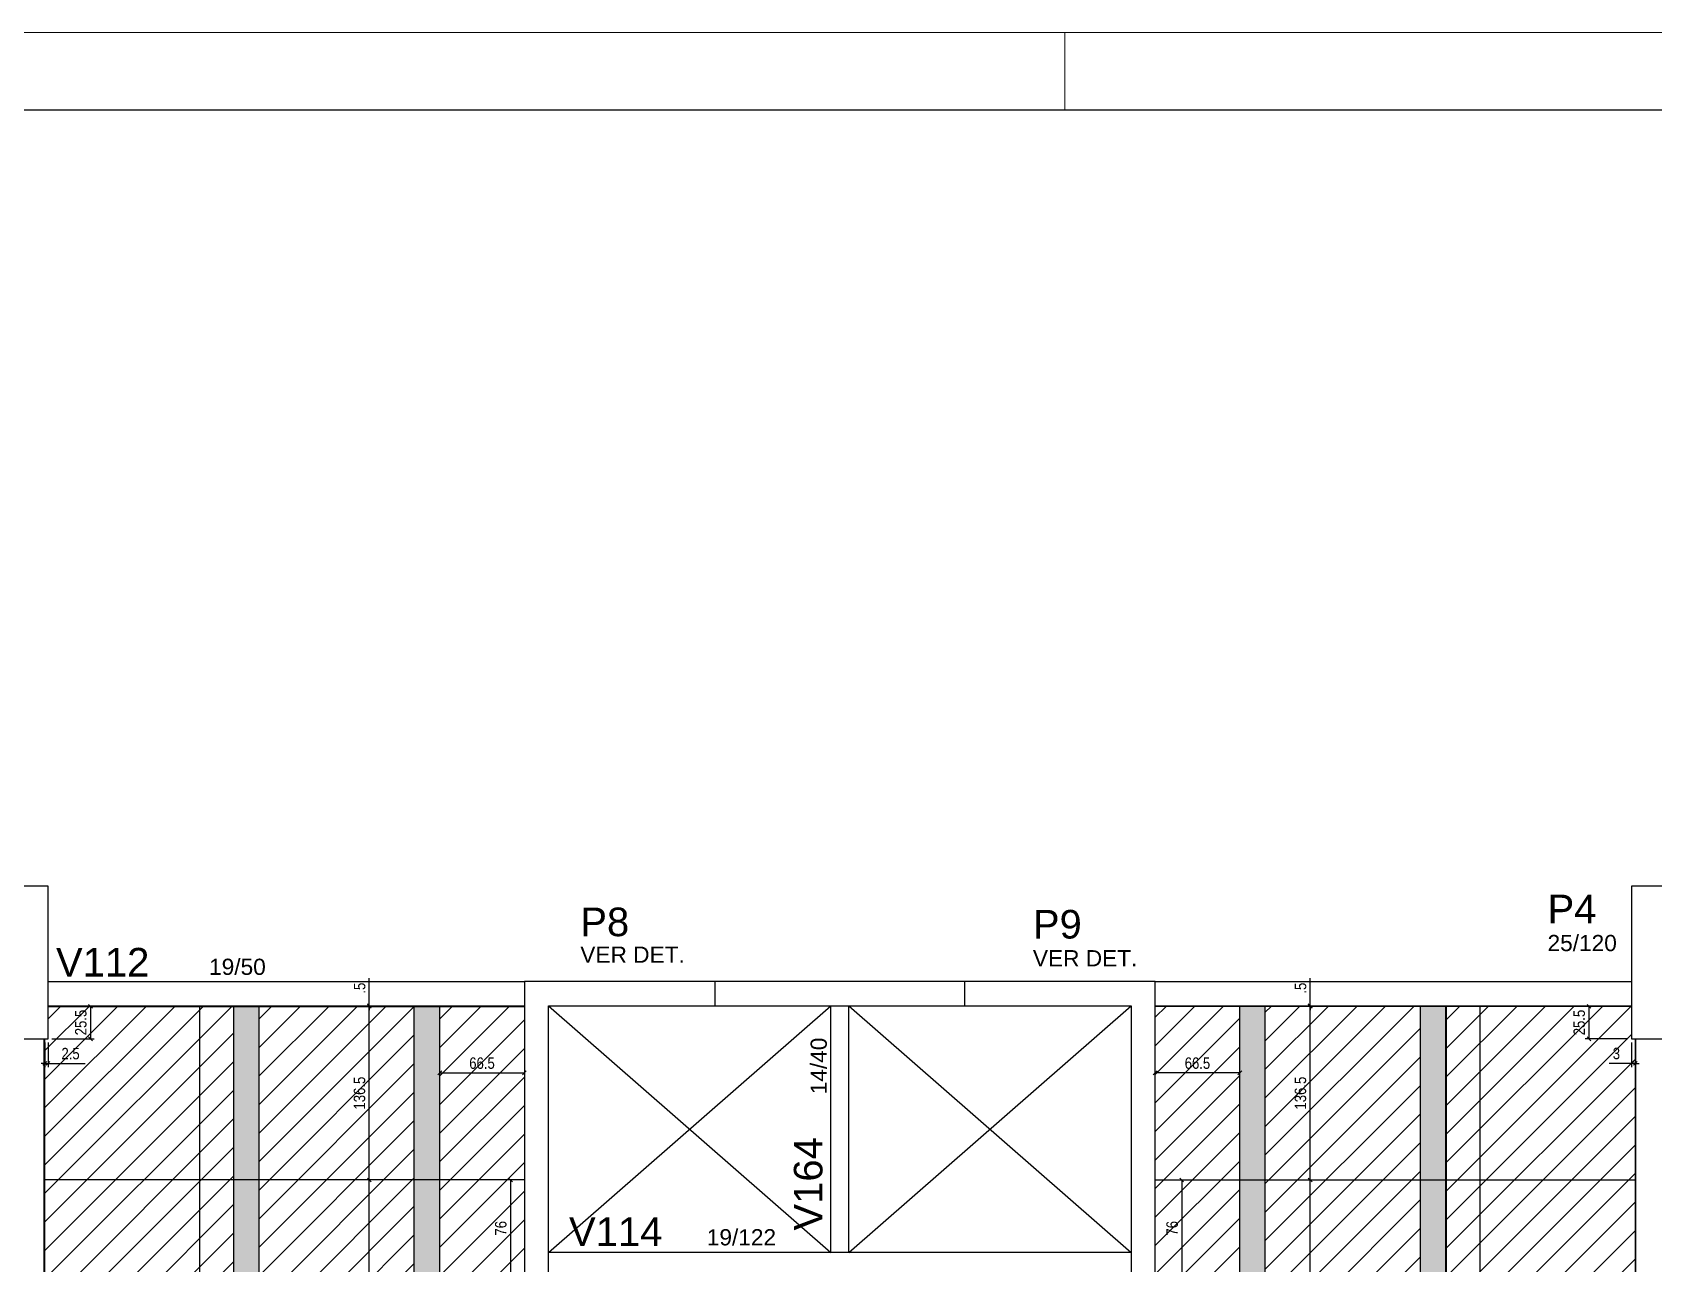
# Model space of a CAD drawing. Header units: millimetres. Extents: x 3165 to 9493, y 682 to 4304.
# Drawn here: x 5408 to 6683, y 3336 to 4304 of the extents above; entities that cross this region are included whole.
import ezdxf

# ---------------------------------------------------------------- set-up
doc = ezdxf.new("R2010")
doc.units = ezdxf.units.MM
for name, color, linetype in [('1', 3, 'Continuous'), ('212', 3, 'Continuous'), ('213', 3, 'Continuous'), ('220', 5, 'Continuous'), ('221', 1, 'Continuous'), ('222', 6, 'Continuous'), ('233', 6, 'Continuous'), ('COTA', 2, 'Continuous'), ('Painéis', 200, 'Continuous')]:
    doc.layers.add(name, color=color, linetype=linetype)
for name, color, linetype, lineweight in [('FOLHA', 255, 'Continuous', 5), ('Hachura', 251, 'Continuous', 9), ('REAPROVEITAMENTO', 251, 'Continuous', 9)]:
    doc.layers.add(name, color=color, linetype=linetype, lineweight=lineweight)
doc.styles.add('COTA TECNICA-50', font='techl___.ttf', dxfattribs={"height": 9})
doc.styles.get("Standard").update_dxf_attribs({"font": 'arial.ttf'})
doc.dimstyles.new('COTA PAINEL-50', dxfattribs={"dimtxt": 9, "dimasz": 3, "dimexe": 3, "dimexo": 3, "dimgap": 3, "dimtad": 1, "dimdec": 1, "dimzin": 12, "dimdsep": 46, "dimtxsty": 'COTA TECNICA-50', "dimblk1": 'OBLIQUE', "dimblk2": 'OBLIQUE', "dimsah": 1, "dimcen": 0.9, "dimclrd": 4, "dimclre": 4, "dimclrt": 240, "dimadec": 1, "dimazin": 3, "dimtfac": 1, "dimtdec": 1, "dimtmove": 0, "dimatfit": 3, "dimfxl": 1, "dimtolj": 1, "dimtzin": 12, "dimarcsym": 0})
pattern_1 = [(45, (-995.633, 1332.822), (-11.22532, 11.22532), [])]
pattern_2 = [(45, (-829.633, 1332.822), (-11.22532, 11.22532), [])]
pattern_3 = [(45, (-687.633, 1332.822), (-11.22532, 11.22532), [])]

# ---------------------------------------------------------------- blocks, each defined once
blk = doc.blocks.new('_Oblique')
at = {"color": 0, "linetype": 'ByBlock', "lineweight": -2}
blk.add_line((-0.5, -0.5), (0.5, 0.5), dxfattribs=at)
blk = doc.blocks.new('*D575')
at = {"layer": 'COTA', "color": 4, "lineweight": -2, "transparency": 16777216}
for p, q in [((5791.8, 3401.3), (5780.9, 3401.3)), ((5783.9, 3401.3), (5783.9, 3325.3)), ((5791.8, 3325.3), (5780.9, 3325.3))]:
    blk.add_line(p, q, dxfattribs=at)
at = {"layer": 'Defpoints', "color": 0, "transparency": 16777216}
for p in [(5794.8, 3401.3), (5783.9, 3325.3), (5794.8, 3325.3)]:
    blk.add_point(p, dxfattribs=at)
at = {"layer": 'COTA', "color": 4, "lineweight": -2, "transparency": 16777216, "xscale": 3, "yscale": 3, "zscale": 3}
for p, rotation in [((5783.9, 3401.3), 90), ((5783.9, 3325.3), 270)]:
    blk.add_blockref('_Oblique', p, dxfattribs=dict(at, rotation=rotation))
at = {"layer": 'COTA', "color": 240, "transparency": 16777216, "insert": (5776.3, 3363.3), "char_height": 9, "attachment_point": 5, "rotation": 90, "style": 'COTA TECNICA-50'}
blk.add_mtext('\\A1;76', dxfattribs=at)
blk = doc.blocks.new('*D389')
at = {"layer": 'COTA', "color": 4, "lineweight": -2, "transparency": 16777216}
blk.add_line((5672.9, 3157.3), (5672.9, 3401.3), dxfattribs=at)
at = {"layer": 'Defpoints', "color": 0, "transparency": 16777216}
for p in [(5672.9, 3401.3), (5672.9, 3401.3), (5672.9, 3157.3)]:
    blk.add_point(p, dxfattribs=at)
at = {"layer": 'COTA', "color": 4, "lineweight": -2, "transparency": 16777216, "xscale": 3, "yscale": 3, "zscale": 3}
for p, rotation in [((5672.9, 3401.3), 90), ((5672.9, 3157.3), 270)]:
    blk.add_blockref('_Oblique', p, dxfattribs=dict(at, rotation=rotation))
at = {"layer": 'COTA', "color": 240, "transparency": 16777216, "insert": (5665.3, 3279.3), "char_height": 9, "attachment_point": 5, "rotation": 90, "style": 'COTA TECNICA-50'}
blk.add_mtext('\\A1;244', dxfattribs=at)
blk = doc.blocks.new('*D390')
at = {"layer": 'COTA', "color": 4, "lineweight": -2, "transparency": 16777216}
blk.add_line((5672.9, 3401.3), (5672.9, 3537.8), dxfattribs=at)
at = {"layer": 'Defpoints', "color": 0, "transparency": 16777216}
for p in [(5672.9, 3537.8), (5672.9, 3537.8), (5672.9, 3401.3)]:
    blk.add_point(p, dxfattribs=at)
at = {"layer": 'COTA', "color": 4, "lineweight": -2, "transparency": 16777216, "xscale": 3, "yscale": 3, "zscale": 3}
for p, rotation in [((5672.9, 3537.8), 90), ((5672.9, 3401.3), 270)]:
    blk.add_blockref('_Oblique', p, dxfattribs=dict(at, rotation=rotation))
at = {"layer": 'COTA', "color": 240, "transparency": 16777216, "insert": (5665.2, 3469.6), "char_height": 9, "attachment_point": 5, "rotation": 90, "style": 'COTA TECNICA-50'}
blk.add_mtext('\\A1;136.5', dxfattribs=at)
blk = doc.blocks.new('*D391')
at = {"layer": 'COTA', "color": 4, "lineweight": -2, "transparency": 16777216}
for p, q in [((5672.9, 3538.3), (5672.9, 3559.9)), ((5672.9, 3537.8), (5672.9, 3538.3)), ((5672.9, 3537.8), (5672.9, 3534.8))]:
    blk.add_line(p, q, dxfattribs=at)
at = {"layer": 'Defpoints', "color": 0, "transparency": 16777216}
for p in [(5672.9, 3538.3), (5672.9, 3538.3), (5672.9, 3537.8)]:
    blk.add_point(p, dxfattribs=at)
at = {"layer": 'COTA', "color": 4, "lineweight": -2, "transparency": 16777216, "xscale": 3, "yscale": 3, "zscale": 3}
for p, rotation in [((5672.9, 3538.3), 270), ((5672.9, 3537.8), 90)]:
    blk.add_blockref('_Oblique', p, dxfattribs=dict(at, rotation=rotation))
at = {"layer": 'COTA', "color": 240, "transparency": 16777216, "insert": (5665.3, 3552.1), "char_height": 9, "attachment_point": 5, "rotation": 90, "style": 'COTA TECNICA-50'}
blk.add_mtext('\\A1;.5', dxfattribs=at)
blk = doc.blocks.new('*D582')
at = {"layer": 'COTA', "color": 4, "lineweight": -2, "transparency": 16777216}
for p, q in [((5423.3, 3537.8), (5456.7, 3537.8)), ((5453.7, 3537.8), (5453.7, 3512.3)), ((5423.3, 3512.3), (5456.7, 3512.3))]:
    blk.add_line(p, q, dxfattribs=at)
at = {"layer": 'Defpoints', "color": 0, "transparency": 16777216}
for p in [(5420.3, 3537.8), (5420.3, 3512.3), (5453.7, 3512.3)]:
    blk.add_point(p, dxfattribs=at)
at = {"layer": 'COTA', "color": 4, "lineweight": -2, "transparency": 16777216, "xscale": 3, "yscale": 3, "zscale": 3}
for p, rotation in [((5453.7, 3537.8), 90), ((5453.7, 3512.3), 270)]:
    blk.add_blockref('_Oblique', p, dxfattribs=dict(at, rotation=rotation))
at = {"layer": 'COTA', "color": 240, "transparency": 16777216, "insert": (5446.1, 3525.1), "char_height": 9, "attachment_point": 5, "rotation": 90, "style": 'COTA TECNICA-50'}
blk.add_mtext('\\A1;25.5', dxfattribs=at)
blk = doc.blocks.new('*D583')
at = {"layer": 'COTA', "color": 4, "lineweight": -2, "transparency": 16777216}
for p, q in [((5417.8, 3509.3), (5417.8, 3490)), ((5420.3, 3509.3), (5420.3, 3490)), ((5417.8, 3493), (5414.8, 3493)), ((5417.8, 3493), (5420.3, 3493)), ((5420.3, 3493), (5449.6, 3493))]:
    blk.add_line(p, q, dxfattribs=at)
at = {"layer": 'Defpoints', "color": 0, "transparency": 16777216}
for p in [(5417.8, 3512.3), (5420.3, 3512.3), (5420.3, 3493)]:
    blk.add_point(p, dxfattribs=at)
at = {"layer": 'COTA', "color": 4, "lineweight": -2, "transparency": 16777216, "xscale": 3, "yscale": 3, "zscale": 3}
blk.add_blockref('_Oblique', (5417.8, 3493), dxfattribs=at)
at = {"layer": 'COTA', "color": 4, "lineweight": -2, "transparency": 16777216, "xscale": 3, "yscale": 3, "zscale": 3, "rotation": 180}
blk.add_blockref('_Oblique', (5420.3, 3493), dxfattribs=at)
at = {"layer": 'COTA', "color": 240, "transparency": 16777216, "insert": (5438, 3500.6), "char_height": 9, "attachment_point": 5, "style": 'COTA TECNICA-50'}
blk.add_mtext('\\A1;2.5', dxfattribs=at)
blk = doc.blocks.new('*D584')
at = {"layer": 'COTA', "color": 4, "lineweight": -2, "transparency": 16777216}
blk.add_line((5728.3, 3485.5), (5794.8, 3485.5), dxfattribs=at)
at = {"layer": 'Defpoints', "color": 0, "transparency": 16777216}
for p in [(5728.3, 3485.5), (5794.8, 3485.5), (5794.8, 3485.5)]:
    blk.add_point(p, dxfattribs=at)
at = {"layer": 'COTA', "color": 4, "lineweight": -2, "transparency": 16777216, "xscale": 3, "yscale": 3, "zscale": 3, "rotation": 180}
blk.add_blockref('_Oblique', (5728.3, 3485.5), dxfattribs=at)
at = {"layer": 'COTA', "color": 4, "lineweight": -2, "transparency": 16777216, "xscale": 3, "yscale": 3, "zscale": 3}
blk.add_blockref('_Oblique', (5794.8, 3485.5), dxfattribs=at)
at = {"layer": 'COTA', "color": 240, "transparency": 16777216, "insert": (5761.5, 3493.1), "char_height": 9, "attachment_point": 5, "style": 'COTA TECNICA-50'}
blk.add_mtext('\\A1;66.5', dxfattribs=at)
blk = doc.blocks.new('*D585')
at = {"layer": 'COTA', "color": 4, "lineweight": -2, "transparency": 16777216}
for p, q in [((6293.8, 3401.3), (6314.6, 3401.3)), ((6311.6, 3401.3), (6311.6, 3325.3)), ((6293.8, 3325.3), (6314.6, 3325.3))]:
    blk.add_line(p, q, dxfattribs=at)
at = {"layer": 'Defpoints', "color": 0, "transparency": 16777216}
for p in [(6290.8, 3401.3), (6290.8, 3325.3), (6311.6, 3325.3)]:
    blk.add_point(p, dxfattribs=at)
at = {"layer": 'COTA', "color": 4, "lineweight": -2, "transparency": 16777216, "xscale": 3, "yscale": 3, "zscale": 3}
for p, rotation in [((6311.6, 3401.3), 90), ((6311.6, 3325.3), 270)]:
    blk.add_blockref('_Oblique', p, dxfattribs=dict(at, rotation=rotation))
at = {"layer": 'COTA', "color": 240, "transparency": 16777216, "insert": (6304.1, 3363.3), "char_height": 9, "attachment_point": 5, "rotation": 90, "style": 'COTA TECNICA-50'}
blk.add_mtext('\\A1;76', dxfattribs=at)
blk = doc.blocks.new('*D400')
at = {"layer": 'COTA', "color": 4, "lineweight": -2, "transparency": 16777216}
blk.add_line((6412.6, 3157.3), (6412.6, 3401.3), dxfattribs=at)
at = {"layer": 'Defpoints', "color": 0, "transparency": 16777216}
for p in [(6412.6, 3401.3), (6412.6, 3401.3), (6412.6, 3157.3)]:
    blk.add_point(p, dxfattribs=at)
at = {"layer": 'COTA', "color": 4, "lineweight": -2, "transparency": 16777216, "xscale": 3, "yscale": 3, "zscale": 3}
for p, rotation in [((6412.6, 3401.3), 90), ((6412.6, 3157.3), 270)]:
    blk.add_blockref('_Oblique', p, dxfattribs=dict(at, rotation=rotation))
at = {"layer": 'COTA', "color": 240, "transparency": 16777216, "insert": (6405.1, 3279.3), "char_height": 9, "attachment_point": 5, "rotation": 90, "style": 'COTA TECNICA-50'}
blk.add_mtext('\\A1;244', dxfattribs=at)
blk = doc.blocks.new('*D401')
at = {"layer": 'COTA', "color": 4, "lineweight": -2, "transparency": 16777216}
blk.add_line((6412.6, 3401.3), (6412.6, 3537.8), dxfattribs=at)
at = {"layer": 'Defpoints', "color": 0, "transparency": 16777216}
for p in [(6412.6, 3537.8), (6412.6, 3537.8), (6412.6, 3401.3)]:
    blk.add_point(p, dxfattribs=at)
at = {"layer": 'COTA', "color": 4, "lineweight": -2, "transparency": 16777216, "xscale": 3, "yscale": 3, "zscale": 3}
for p, rotation in [((6412.6, 3537.8), 90), ((6412.6, 3401.3), 270)]:
    blk.add_blockref('_Oblique', p, dxfattribs=dict(at, rotation=rotation))
at = {"layer": 'COTA', "color": 240, "transparency": 16777216, "insert": (6405, 3469.6), "char_height": 9, "attachment_point": 5, "rotation": 90, "style": 'COTA TECNICA-50'}
blk.add_mtext('\\A1;136.5', dxfattribs=at)
blk = doc.blocks.new('*D402')
at = {"layer": 'COTA', "color": 4, "lineweight": -2, "transparency": 16777216}
for p, q in [((6412.6, 3538.3), (6412.6, 3559.9)), ((6412.6, 3537.8), (6412.6, 3538.3)), ((6412.6, 3537.8), (6412.6, 3534.8))]:
    blk.add_line(p, q, dxfattribs=at)
at = {"layer": 'Defpoints', "color": 0, "transparency": 16777216}
for p in [(6412.6, 3538.3), (6412.6, 3538.3), (6412.6, 3537.8)]:
    blk.add_point(p, dxfattribs=at)
at = {"layer": 'COTA', "color": 4, "lineweight": -2, "transparency": 16777216, "xscale": 3, "yscale": 3, "zscale": 3}
for p, rotation in [((6412.6, 3538.3), 270), ((6412.6, 3537.8), 90)]:
    blk.add_blockref('_Oblique', p, dxfattribs=dict(at, rotation=rotation))
at = {"layer": 'COTA', "color": 240, "transparency": 16777216, "insert": (6405.1, 3552.1), "char_height": 9, "attachment_point": 5, "rotation": 90, "style": 'COTA TECNICA-50'}
blk.add_mtext('\\A1;.5', dxfattribs=at)
blk = doc.blocks.new('*D403')
at = {"layer": 'COTA', "color": 4, "lineweight": -2, "transparency": 16777216}
for p, q in [((6662.3, 3537.8), (6628.8, 3537.8)), ((6631.8, 3537.8), (6631.8, 3512.3)), ((6662.3, 3512.3), (6628.8, 3512.3))]:
    blk.add_line(p, q, dxfattribs=at)
at = {"layer": 'Defpoints', "color": 0, "transparency": 16777216}
for p in [(6665.3, 3537.8), (6631.8, 3512.3), (6665.3, 3512.3)]:
    blk.add_point(p, dxfattribs=at)
at = {"layer": 'COTA', "color": 4, "lineweight": -2, "transparency": 16777216, "xscale": 3, "yscale": 3, "zscale": 3}
for p, rotation in [((6631.8, 3537.8), 90), ((6631.8, 3512.3), 270)]:
    blk.add_blockref('_Oblique', p, dxfattribs=dict(at, rotation=rotation))
at = {"layer": 'COTA', "color": 240, "transparency": 16777216, "insert": (6624.2, 3525.1), "char_height": 9, "attachment_point": 5, "rotation": 90, "style": 'COTA TECNICA-50'}
blk.add_mtext('\\A1;25.5', dxfattribs=at)
blk = doc.blocks.new('*D404')
at = {"layer": 'COTA', "color": 4, "lineweight": -2, "transparency": 16777216}
for p, q in [((6665.3, 3509.3), (6665.3, 3490)), ((6668.3, 3509.3), (6668.3, 3490)), ((6665.3, 3493), (6647.6, 3493)), ((6668.3, 3493), (6665.3, 3493)), ((6668.3, 3493), (6671.3, 3493))]:
    blk.add_line(p, q, dxfattribs=at)
at = {"layer": 'Defpoints', "color": 0, "transparency": 16777216}
for p in [(6665.3, 3512.3), (6668.3, 3512.3), (6665.3, 3493)]:
    blk.add_point(p, dxfattribs=at)
at = {"layer": 'COTA', "color": 4, "lineweight": -2, "transparency": 16777216, "xscale": 3, "yscale": 3, "zscale": 3}
blk.add_blockref('_Oblique', (6665.3, 3493), dxfattribs=at)
at = {"layer": 'COTA', "color": 4, "lineweight": -2, "transparency": 16777216, "xscale": 3, "yscale": 3, "zscale": 3, "rotation": 180}
blk.add_blockref('_Oblique', (6668.3, 3493), dxfattribs=at)
at = {"layer": 'COTA', "color": 240, "transparency": 16777216, "insert": (6653.4, 3500.7), "char_height": 9, "attachment_point": 5, "style": 'COTA TECNICA-50'}
blk.add_mtext('\\A1;3', dxfattribs=at)
blk = doc.blocks.new('*D592')
at = {"layer": 'COTA', "color": 4, "lineweight": -2, "transparency": 16777216}
blk.add_line((6357.3, 3485.5), (6290.8, 3485.5), dxfattribs=at)
at = {"layer": 'Defpoints', "color": 0, "transparency": 16777216}
for p in [(6290.8, 3485.5), (6290.8, 3485.5), (6357.3, 3485.5)]:
    blk.add_point(p, dxfattribs=at)
at = {"layer": 'COTA', "color": 4, "lineweight": -2, "transparency": 16777216, "xscale": 3, "yscale": 3, "zscale": 3, "rotation": 180}
blk.add_blockref('_Oblique', (6290.8, 3485.5), dxfattribs=at)
at = {"layer": 'COTA', "color": 4, "lineweight": -2, "transparency": 16777216, "xscale": 3, "yscale": 3, "zscale": 3}
blk.add_blockref('_Oblique', (6357.3, 3485.5), dxfattribs=at)
at = {"layer": 'COTA', "color": 240, "transparency": 16777216, "insert": (6324, 3493.1), "char_height": 9, "attachment_point": 5, "style": 'COTA TECNICA-50'}
blk.add_mtext('\\A1;66.5', dxfattribs=at)

msp = doc.modelspace()

# ---------------------------------------------------------------- hatches: boundary and pattern name
at = {"layer": 'Hachura', "linetype": 'ByBlock'}
h = msp.add_hatch(color=256, dxfattribs=at)
h.dxf.hatch_style = 1
h.paths.add_polyline_path([(5586.28, 3537.8), (5566.28, 3537.8), (5566.28, 2669.3), (5586.28, 2669.3)])
h = msp.add_hatch(color=256, dxfattribs=at)
h.dxf.hatch_style = 1
h.paths.add_polyline_path([(5728.28, 3537.8), (5708.28, 3537.8), (5708.28, 2669.3), (5728.28, 2669.3)])
h = msp.add_hatch(color=256, dxfattribs=at)
h.dxf.hatch_style = 1
h.paths.add_polyline_path([(6357.28, 3537.8), (6377.28, 3537.8), (6377.28, 2669.3), (6357.28, 2669.3)])
h = msp.add_hatch(color=256, dxfattribs=at)
h.dxf.hatch_style = 1
h.paths.add_polyline_path([(6499.28, 3537.8), (6519.28, 3537.8), (6519.28, 2669.3), (6499.28, 2669.3)])
at = {"layer": 'REAPROVEITAMENTO', "linetype": 'ByBlock'}
h = msp.add_hatch(dxfattribs=at)
h.set_pattern_fill('ANSI31', color=256, scale=5, style=2)
h.set_pattern_definition(pattern_1)
h.paths.add_polyline_path([(5420.28, 3512.3), (5417.78, 3512.3), (5417.78, 2760.3), (5420.28, 2760.3), (5420.28, 2669.3), (5566.28, 2669.3), (5566.28, 3537.8), (5420.28, 3537.8)])
h = msp.add_hatch(dxfattribs=at)
h.set_pattern_fill('ANSI31', color=256, scale=5, style=2)
h.set_pattern_definition(pattern_2)
h.paths.add_polyline_path([(5708.28, 2669.3), (5708.28, 3537.8), (5586.28, 3537.8), (5586.28, 2669.3)])
h = msp.add_hatch(dxfattribs=at)
h.set_pattern_fill('ANSI31', color=256, scale=5, style=2)
h.set_pattern_definition(pattern_3)
h.paths.add_polyline_path([(5850.28, 3325.3), (5813.78, 3325.3), (5794.78, 3325.3), (5794.78, 3537.8), (5728.28, 3537.8), (5728.28, 2669.3), (5844.28, 2669.3), (5844.28, 2787.3), (5850.28, 2787.3)])
h = msp.add_hatch(dxfattribs=at)
h.set_pattern_fill('ANSI31', color=256, scale=5, style=2)
h.set_pattern_definition(pattern_3)
h.paths.add_polyline_path([(6235.28, 3325.3), (6271.78, 3325.3), (6290.78, 3325.3), (6290.78, 3537.8), (6357.28, 3537.8), (6357.28, 2669.3), (6241.28, 2669.3), (6241.28, 2787.3), (6235.28, 2787.3)])
h = msp.add_hatch(dxfattribs=at)
h.set_pattern_fill('ANSI31', color=256, scale=5, style=2)
h.set_pattern_definition(pattern_2)
h.paths.add_polyline_path([(6377.28, 2669.3), (6377.28, 3537.8), (6499.28, 3537.8), (6499.28, 2669.3)])
h = msp.add_hatch(dxfattribs=at)
h.set_pattern_fill('ANSI31', color=256, scale=5, style=2)
h.set_pattern_definition(pattern_1)
h.paths.add_polyline_path([(6665.28, 3512.3), (6667.78, 3512.3), (6667.78, 2760.3), (6665.28, 2760.3), (6665.28, 2669.3), (6519.78, 2669.3), (6519.78, 3537.8), (6665.28, 3537.8)])

# ---------------------------------------------------------------- linework, layer by layer
at = {"color": 30}
msp.add_line((3317.8, 4242.66), (9432.48, 4242.66), dxfattribs=at)
at = {"layer": '1'}
for p, q in [((5420.28, 3557.3), (5794.78, 3557.3)), ((6290.78, 3557.3), (6665.28, 3557.3)), ((5420.28, 3538.3), (5794.78, 3538.3)), ((6035.78, 3344.3), (6035.78, 3538.3)), ((6049.78, 3344.3), (6049.78, 3538.3)), ((6290.78, 3538.3), (6665.28, 3538.3))]:
    msp.add_line(p, q, dxfattribs=at)
for points in [[(6140.78, 3557.3), (5944.78, 3557.3)], [(5944.78, 3538.3), (6140.78, 3538.3)], [(5417.28, 3207.3), (5417.28, 3512.3)], [(6668.28, 3512.31), (6668.28, 3100.3)], [(6271.78, 3344.3), (5813.78, 3344.3)]]:
    msp.add_lwpolyline(points, dxfattribs=at)
at = {"layer": '221'}
for p, q in [((5813.78, 3344.3), (6035.78, 3538.3)), ((5813.78, 3538.3), (6035.78, 3344.3)), ((6049.78, 3344.3), (6271.78, 3538.3)), ((6049.78, 3538.3), (6271.78, 3344.3))]:
    msp.add_line(p, q, dxfattribs=at)
at = {"layer": '222'}
for points in [[(5395.28, 3512.3), (5420.28, 3512.3), (5420.28, 3632.3), (5395.28, 3632.3), (5395.28, 3512.3)], [(6665.28, 3512.31), (6690.28, 3512.31), (6690.28, 3632.31), (6665.28, 3632.31), (6665.28, 3512.31)], [(5794.78, 3325.3), (5794.78, 3325.3), (5813.78, 3325.3), (5813.78, 3538.3), (5944.78, 3538.3), (5944.78, 3557.3), (5794.78, 3557.3), (5794.78, 3325.3)], [(6290.78, 3325.3), (6290.78, 3557.3), (6140.78, 3557.3), (6140.78, 3538.3), (6271.78, 3538.3), (6271.78, 3325.3), (6290.78, 3325.3), (6290.78, 3325.3)]]:
    msp.add_lwpolyline(points, dxfattribs=at)
at = {"layer": 'FOLHA'}
for p, q in [((3165.39, 4303.63), (9493.44, 4303.63)), ((6219.68, 4242.66), (6219.68, 4303.63))]:
    msp.add_line(p, q, dxfattribs=at)
at = {"layer": 'Painéis'}
for p, q in [((5420.28, 3537.8), (5794.78, 3537.8)), ((5539.75, 2669.3), (5539.75, 3537.8)), ((5566.28, 2669.3), (5566.28, 3537.8)), ((5586.28, 2669.3), (5586.28, 3537.8)), ((5708.28, 2669.3), (5708.28, 3537.8)), ((5728.28, 2669.3), (5728.28, 3537.8)), ((6665.78, 3537.8), (6290.78, 3537.8)), ((6357.28, 2669.3), (6357.28, 3537.8)), ((6377.28, 2669.3), (6377.28, 3537.8)), ((6499.28, 2669.3), (6499.28, 3537.8)), ((6519.28, 2669.3), (6519.28, 3537.8)), ((6519.78, 2669.3), (6519.78, 3537.8)), ((6546.3, 2669.3), (6546.3, 3537.8)), ((5417.78, 2760.3), (5417.78, 3512.3)), ((6668.28, 2760.3), (6668.28, 3512.3)), ((5794.78, 3401.3), (5417.78, 3401.3)), ((6290.78, 3401.3), (6668.28, 3401.3))]:
    msp.add_line(p, q, dxfattribs=at)

# ---------------------------------------------------------------- texts
at = {"layer": '212'}
for s, p in [('19/50', (5546.93, 3562.53)), ('19/122', (5938.23, 3349.86))]:
    msp.add_text(s, height=12.75, dxfattribs=at).set_placement(p)
msp.add_text('14/40', height=12.75, rotation=90, dxfattribs=at).set_placement((6032.61, 3468.66))
at = {"layer": '213'}
for s, p in [('25/120', (6599.25, 3581.23)), ('VER DET.', (5838.8, 3572.11)), ('VER DET.', (6194.63, 3569.27))]:
    msp.add_text(s, height=12.75, dxfattribs=at).set_placement(p)
at = {"layer": '220'}
for s, p in [('P4', (6599.25, 3603.1)), ('P8', (5838.8, 3592.98)), ('P9', (6194.63, 3591.14))]:
    msp.add_text(s, height=22.5, dxfattribs=at).set_placement(p)
at = {"layer": '233'}
for s, p in [('V112', (5426.57, 3561.27)), ('V114', (5829.91, 3349.42))]:
    msp.add_text(s, height=22.5, dxfattribs=at).set_placement(p)
msp.add_text('V164', height=22.5, rotation=90, dxfattribs=at).set_placement((6029.18, 3361.54))

# ---------------------------------------------------------------- dimensions: what is measured, and where the dimension line sits
at = {"layer": 'COTA'}
for base, p1, p2, angle, picture, middle in [((5672.9, 3538.3), (5672.9, 3537.8), (5672.9, 3538.3), 90, '*D391', (5665.3, 3552.1)), ((6412.65, 3538.3), (6412.65, 3537.8), (6412.65, 3538.3), 90, '*D402', (6405.05, 3552.1)), ((5672.9, 3537.8), (5672.9, 3401.3), (5672.9, 3537.8), 90, '*D390', (5665.2, 3469.55)), ((6412.65, 3537.8), (6412.65, 3401.3), (6412.65, 3537.8), 90, '*D401', (6404.95, 3469.55)), ((6665.28, 3492.96), (6668.28, 3512.3), (6665.28, 3512.3), 180, '*D404', (6653.43, 3500.66)), ((6290.78, 3485.53), (6357.28, 3485.53), (6290.78, 3485.53), 180, '*D592', (6324.03, 3493.13)), ((5672.9, 3401.3), (5672.9, 3157.3), (5672.9, 3401.3), 90, '*D389', (5665.34, 3279.3)), ((5783.91, 3325.3), (5794.78, 3401.3), (5794.77, 3325.3), 90, '*D575', (5776.32, 3363.3)), ((6311.65, 3325.3), (6290.78, 3401.3), (6290.78, 3325.3), 90, '*D585', (6304.06, 3363.3)), ((6412.65, 3401.3), (6412.65, 3157.3), (6412.65, 3401.3), 90, '*D400', (6405.08, 3279.3))]:
    dim = msp.add_linear_dim(base=base, p1=p1, p2=p2, angle=angle, dimstyle='COTA PAINEL-50', dxfattribs=at)
    dim.commit()
    dim.dimension.update_dxf_attribs({"geometry": picture, "text_midpoint": middle})
for base, p1, p2, picture, middle in [((5453.72, 3512.3), (5420.28, 3537.8), (5420.28, 3512.3), '*D582', (5453.72, 3525.05)), ((6631.83, 3512.3), (6665.28, 3537.8), (6665.28, 3512.3), '*D403', (6631.83, 3525.05))]:
    dim = msp.add_linear_dim(base=base, p1=p1, p2=p2, angle=90, dimstyle='COTA PAINEL-50', dxfattribs=at)
    dim.commit()
    dim.dimension.update_dxf_attribs({"geometry": picture, "text_midpoint": middle, "dimtype": 160})
for base, p1, p2, picture, middle in [((5420.28, 3492.96), (5417.78, 3512.3), (5420.28, 3512.3), '*D583', (5437.95, 3500.56)), ((5794.78, 3485.53), (5728.28, 3485.53), (5794.78, 3485.53), '*D584', (5761.53, 3493.13))]:
    dim = msp.add_linear_dim(base=base, p1=p1, p2=p2, dimstyle='COTA PAINEL-50', dxfattribs=at)
    dim.commit()
    dim.dimension.update_dxf_attribs({"geometry": picture, "text_midpoint": middle})

doc.saveas('drawing.dxf')
